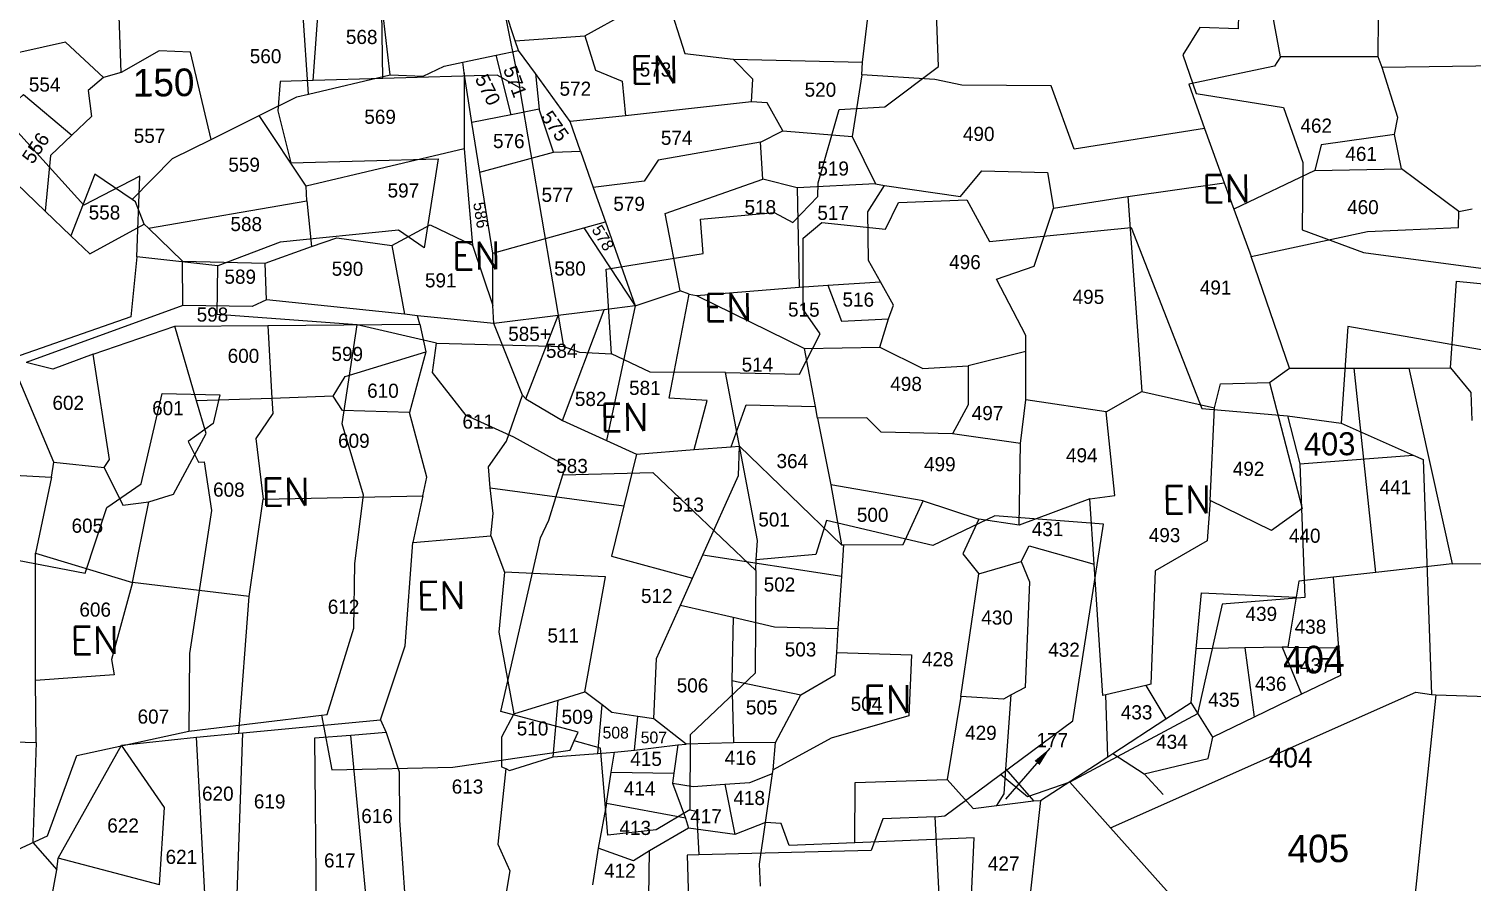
# Model space of a CAD drawing. Header units: metres. Extents: x 260803 to 262562, y 2162660 to 2165029.
# Drawn here: x 261456 to 261923.9, y 2162998 to 2163274.8 of the extents above; entities that cross this region are included whole.
import ezdxf

# ---------------------------------------------------------------- set-up
doc = ezdxf.new("R2010")
doc.units = ezdxf.units.M
for name, color, linetype in [('POLY_PARCEL', 6, 'Continuous'), ('POLY_WATER', 4, 'Continuous'), ('SYM_ARROW', 1, 'Continuous'), ('TEXT_MAPIN', 7, 'Continuous'), ('TEXT_MAPOUT', 7, 'Continuous'), ('TEXT_PARCEL', 7, 'Continuous')]:
    doc.layers.add(name, color=color, linetype=linetype)
doc.styles.get("Standard").update_dxf_attribs({"font": 'simplex.shx'})
doc.styles.add('style1', font='', dxfattribs={"height": 1.8})
doc.styles.add('TEXT_MAP', font='', dxfattribs={"height": 1.8})
doc.styles.get('style1').set_extended_font_data('Kruti Dev 050')
doc.styles.get('TEXT_MAP').set_extended_font_data('Kruti Dev 050')
doc.dimstyles.get("Standard").update_dxf_attribs({"dimtxt": 0.18, "dimasz": 0.18, "dimexe": 0.18, "dimexo": 0.0625, "dimgap": 0.09, "dimtad": 0, "dimtih": 1, "dimtoh": 1, "dimdec": 4, "dimzin": 0, "dimdsep": 46, "dimtxsty": 'Standard', "dimcen": 0.09, "dimadec": 0, "dimazin": 0, "dimtfac": 1, "dimtdec": 4, "dimtofl": 0, "dimtmove": 0, "dimatfit": 3, "dimfxl": 1, "dimtolj": 1, "dimtzin": 0, "dimarcsym": 0})

# ---------------------------------------------------------------- blocks, each defined once
blk = doc.blocks.new('TEXTARROW')
blk.add_leader([(0, 0), (8.64, 0)], dimstyle='Standard', override={"dimtxt": 2.5, "dimasz": 2.5, "dimexe": 1.25, "dimexo": 0.625, "dimgap": 0.625, "dimtad": 1, "dimtih": 0, "dimtoh": 0, "dimzin": 8, "dimcen": 2.5, "dimtofl": 1})

msp = doc.modelspace()

# ---------------------------------------------------------------- linework, layer by layer
at = {"layer": 'POLY_PARCEL'}
for points in [[(261644.89, 2163169.47), (261643.17, 2163196.88), (261674.6, 2163201.93), (261673.71, 2163213.13), (261697.61, 2163215.27), (261703.65, 2163212.02), (261711.75, 2163220.45), (261711.86, 2163224.87), (261718.69, 2163248.7), (261733.5, 2163249.5), (261750.83, 2163262.59), (261749.96, 2163285.93), (261743.1, 2163294.5), (261743.15, 2163304.57), (261746.73, 2163309.52)], [(261848.71, 2163303.48), (261848.06, 2163274.81), (261835.62, 2163275.31), (261830.05, 2163266.44), (261834.44, 2163253.87), (261862.66, 2163249.3), (261869.01, 2163231.54), (261868.78, 2163209.65), (261888.69, 2163202.31), (261939.64, 2163195.46), (261942.45, 2163197.69), (261945.67, 2163190.49), (261951.18, 2163192.6), (261986.03, 2163189.19), (262028.32, 2163175.67)], [(261548.18, 2163258.12), (261550.14, 2163285.07), (261518.6, 2163278.98), (261513.11, 2163288.44), (261515.6, 2163296.34)], [(261613.68, 2163271), (261607.02, 2163291.06), (261606.93, 2163293.86)], [(261485.87, 2163260.67), (261485.1, 2163281.96), (261481.64, 2163282.63), (261480.78, 2163287.94)], [(261573.09, 2163259.89), (261570.12, 2163286.03)], [(261649.98, 2163280.18), (261658.33, 2163284.9), (261662.87, 2163284.88), (261668.64, 2163266.87), (261684.34, 2163264.96)], [(261726.27, 2163264.02), (261728.75, 2163284.98)], [(261893.44, 2163265.75), (261893.49, 2163278.71), (261895.42, 2163283.64)], [(261546.62, 2163253.66), (261544.83, 2163280.65)], [(261570.78, 2163258.78), (261570.44, 2163280.52), (261609.9, 2163281.92)], [(261609.9, 2163281.92), (261615.11, 2163255.68)], [(261636.26, 2163272.62), (261649.98, 2163280.18)], [(261861.68, 2163265.78), (261858.72, 2163282.11)], [(261480.2, 2163259.05), (261467.81, 2163270.56), (261437.79, 2163263.81)], [(261613.68, 2163271), (261636.26, 2163272.62)], [(261614.74, 2163267.83), (261613.68, 2163271)], [(261636.26, 2163272.62), (261639.67, 2163261.47), (261648.31, 2163257.87), (261649.43, 2163246.68)], [(261515.07, 2163239), (261508.39, 2163267.33), (261498.23, 2163267.69), (261485.87, 2163260.67)], [(261573.09, 2163259.89), (261583.8, 2163259.52), (261590.66, 2163262.75), (261596.62, 2163264.01)], [(261596.62, 2163264.01), (261607.51, 2163266.3)], [(261597.14, 2163260.57), (261596.62, 2163264.01)], [(261607.51, 2163266.3), (261614.74, 2163267.83)], [(261612.37, 2163246.97), (261607.51, 2163266.3)], [(261620.19, 2163260.35), (261614.74, 2163267.83)], [(261690.19, 2163251.2), (261690.68, 2163258.51), (261684.34, 2163264.96)], [(261684.34, 2163264.96), (261726.27, 2163264.02)], [(261726.01, 2163259.89), (261726.27, 2163264.02)], [(261861.68, 2163265.78), (261859.78, 2163262.77), (261831.97, 2163256.91), (261837.13, 2163242.57)], [(261893.44, 2163265.75), (261861.68, 2163265.78)], [(261894.65, 2163262.28), (261893.44, 2163265.75)], [(261485.87, 2163260.67), (261480.2, 2163259.05)], [(261546.62, 2163253.66), (261573.09, 2163259.89)], [(261615.11, 2163255.68), (261607.75, 2163259.86), (261570.78, 2163258.78)], [(261597.14, 2163260.57), (261597.15, 2163235.91)], [(261599.57, 2163244.44), (261597.14, 2163260.57)], [(261620.19, 2163260.35), (261621.43, 2163248.77)], [(261631.51, 2163244.84), (261620.19, 2163260.35)], [(261726.01, 2163259.89), (261722.93, 2163239.96)], [(261837.13, 2163242.57), (261794.85, 2163235.78), (261787.37, 2163256.35), (261758.44, 2163256.61), (261749.69, 2163258.37), (261726.01, 2163259.89)], [(261952.51, 2163245.04), (261947.81, 2163263.02), (261894.65, 2163262.28)], [(261898.69, 2163240.6), (261899.78, 2163246.13), (261894.65, 2163262.28)], [(261480.2, 2163259.05), (261475.2, 2163254.82), (261476.25, 2163246.39), (261469.87, 2163240.33)], [(261548.18, 2163258.12), (261537.43, 2163257.8), (261536.66, 2163248.28), (261540.87, 2163231.33), (261588.62, 2163232.71), (261584.13, 2163203.86), (261575.79, 2163209.55), (261537.42, 2163205.65), (261517.19, 2163197.94)], [(261570.78, 2163258.78), (261548.18, 2163258.12)], [(261629.41, 2163171.83), (261615.11, 2163255.68)], [(261447.71, 2163247.46), (261454.22, 2163253.51), (261469.87, 2163240.33)], [(261530.63, 2163246.72), (261542.84, 2163252.78), (261546.62, 2163253.66)], [(261690.19, 2163251.2), (261649.43, 2163246.68)], [(261700.35, 2163241.71), (261695.33, 2163250.85), (261690.19, 2163251.2)], [(261515.07, 2163239), (261530.63, 2163246.72)], [(261545.9, 2163223.81), (261530.63, 2163246.72)], [(261612.37, 2163246.97), (261599.57, 2163244.44)], [(261621.43, 2163248.77), (261612.37, 2163246.97)], [(261626.02, 2163234.79), (261621.43, 2163248.77)], [(261649.43, 2163246.68), (261631.51, 2163244.84)], [(261602.16, 2163228.4), (261599.57, 2163244.44)], [(261634.78, 2163235.18), (261631.51, 2163244.84)], [(261693.18, 2163238.07), (261700.35, 2163241.71)], [(261700.35, 2163241.71), (261722.93, 2163239.96)], [(261837.13, 2163242.57), (261843.49, 2163224.89)], [(261898.69, 2163240.6), (261874.88, 2163237.25), (261872.89, 2163228.93)], [(261900.91, 2163229.46), (261898.69, 2163240.6)], [(261469.87, 2163240.33), (261463, 2163233.8), (261461.31, 2163215.67)], [(261489.44, 2163219.45), (261502.59, 2163232.82), (261515.07, 2163239)], [(261597.15, 2163235.91), (261545.9, 2163223.81)], [(261597.15, 2163235.91), (261599.82, 2163204.71)], [(261693.18, 2163238.07), (261660.04, 2163232.25), (261655.47, 2163225.46), (261638.96, 2163223.39)], [(261693.93, 2163226.13), (261693.18, 2163238.07)], [(261722.93, 2163239.96), (261730.39, 2163224.52)], [(261602.16, 2163228.4), (261626.02, 2163234.79)], [(261626.02, 2163234.79), (261634.78, 2163235.18)], [(261634.78, 2163235.18), (261638.96, 2163223.39)], [(261489.44, 2163219.45), (261477.36, 2163227.74), (261469.58, 2163207.72)], [(261606.41, 2163202.08), (261602.16, 2163228.4)], [(261733.4, 2163224.08), (261758.05, 2163220.46), (261764.9, 2163228.76), (261786.19, 2163228.21), (261788.13, 2163216.66)], [(261872.89, 2163228.93), (261846.56, 2163216.39)], [(261872.89, 2163228.93), (261900.91, 2163229.46)], [(261919.57, 2163215.63), (261900.91, 2163229.46)], [(261546.04, 2163219.1), (261545.9, 2163223.81)], [(261638.96, 2163223.39), (261642.92, 2163212.2)], [(261667.07, 2163189.89), (261662.21, 2163214.99), (261693.93, 2163226.13)], [(261705.05, 2163223.27), (261693.93, 2163226.13)], [(261730.39, 2163224.52), (261705.05, 2163223.27)], [(261705.05, 2163223.27), (261705.67, 2163191.06)], [(261732.03, 2163192.76), (261728.19, 2163199.67), (261727.94, 2163215.46), (261733.4, 2163224.08)], [(261730.39, 2163224.52), (261733.4, 2163224.08)], [(261812.28, 2163220.46), (261843.49, 2163224.89)], [(261843.49, 2163224.89), (261846.56, 2163216.39)], [(261493.41, 2163211.46), (261490.52, 2163218.71), (261489.44, 2163219.45)], [(261494.76, 2163210.15), (261546.04, 2163219.1)], [(261546.04, 2163219.1), (261547.59, 2163204.19)], [(261681.82, 2163163.4), (261705.79, 2163162.8), (261712.49, 2163175.91), (261707.04, 2163183.82), (261706.95, 2163206.96), (261713.09, 2163212.07), (261733.63, 2163209.84), (261737.95, 2163218.53), (261760.1, 2163219.42), (261767.41, 2163205.83), (261813.3, 2163210.39), (261836.25, 2163151.68), (261863.97, 2163149.35)], [(261788.13, 2163216.66), (261812.28, 2163220.46)], [(261812.28, 2163220.46), (261816.78, 2163157.24)], [(261779.21, 2163170.22), (261779.21, 2163175.42), (261769.64, 2163193.65), (261781.88, 2163197.81), (261788.13, 2163216.66)], [(261846.56, 2163216.39), (261852.25, 2163201.05)], [(261852.25, 2163201.05), (261889.95, 2163209.15), (261919.44, 2163210.44), (261919.57, 2163215.63)], [(261919.57, 2163215.63), (261923.92, 2163216.51)], [(261573.6, 2163204.56), (261586.1, 2163211.24), (261599.82, 2163204.71)], [(261606.41, 2163202.08), (261635.89, 2163210.25)], [(261635.89, 2163210.25), (261642.92, 2163212.2)], [(261635.89, 2163210.25), (261652.55, 2163185)], [(261642.92, 2163212.2), (261652.55, 2163185)], [(261532.55, 2163198.81), (261547.59, 2163204.19)], [(261547.59, 2163204.19), (261555.87, 2163207.01), (261573.6, 2163204.56)], [(261573.6, 2163204.56), (261577.77, 2163182.24)], [(261599.82, 2163204.71), (261606.44, 2163185.12)], [(261517.19, 2163197.94), (261490.99, 2163200.85)], [(261505.83, 2163199.49), (261532.55, 2163198.81)], [(261533.07, 2163186.9), (261532.55, 2163198.81)], [(261606.44, 2163185.12), (261606.41, 2163202.08)], [(261864.6, 2163164.81), (261852.25, 2163201.05)], [(261562.42, 2163178.83), (261516.99, 2163182.18), (261517.19, 2163197.94)], [(261652.55, 2163185), (261667.07, 2163189.89)], [(261670, 2163188.78), (261667.07, 2163189.89)], [(261672.46, 2163188.38), (261705.67, 2163191.06)], [(261705.67, 2163191.06), (261714.96, 2163191.66)], [(261714.96, 2163191.66), (261732.03, 2163192.76)], [(261714.96, 2163191.66), (261719.46, 2163179.97), (261734.65, 2163180.73)], [(261734.65, 2163180.73), (261736.24, 2163185.16), (261732.03, 2163192.76)], [(261916.8, 2163164.88), (261918.74, 2163192.99), (261983.86, 2163186.61), (261984.32, 2163167.91), (262022.82, 2163167.31)], [(261533.07, 2163186.9), (261528.37, 2163184.8), (261505.87, 2163185.12)], [(261577.77, 2163182.24), (261533.07, 2163186.9)], [(261606.71, 2163179.31), (261606.44, 2163185.12)], [(261652.55, 2163185), (261642.51, 2163183.75)], [(261652.55, 2163185), (261643.23, 2163141.35)], [(261671.69, 2163138.35), (261675.91, 2163154.33), (261663.59, 2163155.04), (261670, 2163188.78)], [(261670, 2163188.78), (261672.46, 2163188.38)], [(261672.46, 2163188.38), (261707.41, 2163171.13)], [(261582.01, 2163181.8), (261577.77, 2163182.24)], [(261582.69, 2163179.09), (261582.01, 2163181.8)], [(261606.71, 2163179.31), (261582.01, 2163181.8)], [(261627.54, 2163181.9), (261606.71, 2163179.31)], [(261617.08, 2163154.8), (261627.54, 2163181.9)], [(261642.51, 2163183.75), (261627.54, 2163181.9)], [(261629, 2163147.83), (261642.51, 2163183.75)], [(261731.88, 2163171.64), (261734.65, 2163180.73)], [(261476.86, 2163169.3), (261503.26, 2163178.36)], [(261503.26, 2163178.36), (261533.43, 2163178.64)], [(261510.37, 2163154.22), (261503.26, 2163178.36)], [(261533.43, 2163178.64), (261582.69, 2163179.09)], [(261533.43, 2163178.64), (261534.76, 2163154.96)], [(261550.85, 2163052.22), (261552.7, 2163052.48), (261561.38, 2163080.48), (261561.65, 2163101.4), (261564.48, 2163123.53), (261557.6, 2163146.73), (261562.42, 2163178.83)], [(261588.18, 2163172.89), (261562.42, 2163178.83)], [(261582.69, 2163179.09), (261584.67, 2163170.08)], [(261616.06, 2163156.01), (261606.71, 2163179.31)], [(261979.73, 2163147.2), (261945.19, 2163150.46), (261942.33, 2163168.04), (261883.61, 2163178.29), (261881.43, 2163146.97)], [(261629.09, 2163130.14), (261630.05, 2163133.1), (261613.15, 2163142.42), (261597.7, 2163149.46), (261586.87, 2163163.4), (261588.18, 2163172.89)], [(261588.18, 2163172.89), (261629.41, 2163171.83)], [(261629.41, 2163171.83), (261634.45, 2163169.92), (261644.89, 2163169.47)], [(261707.41, 2163171.13), (261731.88, 2163171.64)], [(261710.96, 2163152.32), (261707.41, 2163171.13)], [(261731.88, 2163171.64), (261745.77, 2163164.69), (261760.51, 2163165.55)], [(261476.86, 2163169.3), (261463.75, 2163164.49), (261455.12, 2163166.57)], [(261480.4, 2163132.51), (261482.17, 2163135.11), (261476.86, 2163169.3)], [(261554.65, 2163155.64), (261558.5, 2163162.12), (261584.67, 2163170.08)], [(261584.67, 2163170.08), (261579.42, 2163150.35)], [(261681.82, 2163163.4), (261657.39, 2163163.47), (261644.89, 2163169.47)], [(261779.21, 2163170.22), (261760.51, 2163165.55)], [(261779.22, 2163154.51), (261779.21, 2163170.22)], [(261464.08, 2163134.31), (261451.14, 2163165.11)], [(261691.75, 2163102.58), (261692.16, 2163108.88), (261681.82, 2163163.4)], [(261760.51, 2163165.55), (261760.46, 2163152.91), (261755.44, 2163143.42)], [(261858.14, 2163160.13), (261864.6, 2163164.81)], [(261864.6, 2163164.81), (261885.66, 2163164.74)], [(261885.66, 2163164.74), (261903.3, 2163164.82)], [(261892.68, 2163098.52), (261885.66, 2163164.74)], [(261903.3, 2163164.82), (261916.8, 2163164.88)], [(261903.3, 2163164.82), (261917.42, 2163101.31)], [(261916.8, 2163164.88), (261923.41, 2163156.92), (261923.8, 2163147.84)], [(261446.52, 2163103.6), (261474.22, 2163098.24), (261481.27, 2163119.62), (261492.37, 2163127.23), (261499.2, 2163156.57), (261517.88, 2163156.15), (261515.77, 2163146.8), (261507.6, 2163140.94), (261510.99, 2163134.32), (261512.84, 2163134.34), (261515.22, 2163118.61), (261508.09, 2163072.18), (261507.87, 2163047.07)], [(261805.26, 2163150.59), (261816.78, 2163157.24)], [(261816.78, 2163157.24), (261840.35, 2163151.89)], [(261858.14, 2163160.13), (261868.78, 2163119.3), (261858.79, 2163112.1), (261838.94, 2163121.81)], [(261840.35, 2163151.89), (261842.33, 2163159.67), (261858.14, 2163160.13)], [(261376.17, 2163151.9), (261372.61, 2163134.3), (261463.34, 2163129.43)], [(261494.92, 2163121.44), (261502.86, 2163123.87), (261513.49, 2163143.62), (261510.37, 2163154.22)], [(261534.76, 2163154.96), (261510.37, 2163154.22)], [(261534.76, 2163154.96), (261535.03, 2163150.11), (261529.59, 2163141.92), (261531.9, 2163122.3)], [(261554.65, 2163155.64), (261534.76, 2163154.96)], [(261579.42, 2163150.35), (261557.69, 2163150.99), (261554.65, 2163155.64)], [(261605.49, 2163125.96), (261604.95, 2163132.79), (261610.8, 2163141.1), (261616.06, 2163156.01)], [(261616.06, 2163156.01), (261617.08, 2163154.8)], [(261617.08, 2163154.8), (261629, 2163147.83)], [(261683.66, 2163139.26), (261688.56, 2163152.87), (261710.96, 2163152.32)], [(261711.66, 2163148.58), (261710.96, 2163152.32)], [(261777.4, 2163140.34), (261779.22, 2163154.51)], [(261805.26, 2163150.59), (261779.22, 2163154.51)], [(261838.94, 2163121.81), (261840.35, 2163151.89)], [(261583.7, 2163123.37), (261585.03, 2163129.42), (261579.42, 2163150.35)], [(261629, 2163147.83), (261643.23, 2163141.35)], [(261755.44, 2163143.42), (261732.3, 2163144.06), (261727.67, 2163148.62), (261711.66, 2163148.58)], [(261711.66, 2163148.58), (261715.95, 2163126.97)], [(261799.96, 2163122.37), (261808.07, 2163123.52), (261805.26, 2163150.59)], [(261863.97, 2163149.35), (261881.43, 2163146.97)], [(261863.97, 2163149.35), (261868.05, 2163133.75)], [(261881.43, 2163146.97), (261904.78, 2163136.55)], [(261777.4, 2163140.34), (261755.44, 2163143.42)], [(261643.23, 2163141.35), (261652.96, 2163136.91)], [(261652.96, 2163136.91), (261671.69, 2163138.35)], [(261671.69, 2163138.35), (261683.66, 2163139.26)], [(261674.46, 2163104.17), (261685.98, 2163129.93), (261686.33, 2163139.47)], [(261683.66, 2163139.26), (261686.33, 2163139.47)], [(261686.33, 2163139.47), (261719.43, 2163107.5)], [(261777.05, 2163113.83), (261777.4, 2163140.34)], [(261463.34, 2163129.43), (261464.08, 2163134.31)], [(261464.08, 2163134.31), (261480.4, 2163132.51)], [(261652.96, 2163136.91), (261648.86, 2163120.16)], [(261868.05, 2163133.75), (261869.65, 2163090.43), (261842.78, 2163088.19), (261834.86, 2163052.61), (261793.45, 2163030.43)], [(261868.05, 2163133.75), (261904.78, 2163136.55)], [(261904.78, 2163136.55), (261908.01, 2163135.1), (261910.72, 2163058.9)], [(261463.34, 2163129.43), (261458.17, 2163104.75)], [(261480.4, 2163132.51), (261486.41, 2163120.37), (261494.92, 2163121.44)], [(261632.8, 2163043.87), (261634.04, 2163046.71), (261609.02, 2163053.44), (261621.81, 2163109.78), (261624.58, 2163115.45), (261629.09, 2163130.14)], [(261629.09, 2163130.14), (261658.26, 2163130.92), (261691.67, 2163099.09)], [(261605.49, 2163125.96), (261648.86, 2163120.16)], [(261605.77, 2163110.37), (261606.45, 2163117.62), (261605.49, 2163125.96)], [(261715.95, 2163126.97), (261719.43, 2163107.5)], [(261745.89, 2163121.76), (261715.95, 2163126.97)], [(261489.6, 2163095.2), (261494.92, 2163121.44)], [(261527.42, 2163090.7), (261531.9, 2163122.3)], [(261531.9, 2163122.3), (261583.7, 2163123.37)], [(261583.7, 2163123.37), (261580.45, 2163108.22)], [(261648.86, 2163120.16), (261644.84, 2163103.74), (261671.08, 2163096.62)], [(261720.16, 2163107.5), (261739.44, 2163107.52), (261745.89, 2163121.76)], [(261745.89, 2163121.76), (261763.97, 2163115.84)], [(261799.96, 2163122.37), (261777.05, 2163113.83)], [(261801.29, 2163101.24), (261799.96, 2163122.37)], [(261838.94, 2163121.81), (261837.99, 2163108.71), (261821.08, 2163099.06), (261819.72, 2163062.24), (261818.12, 2163061.87)], [(261771, 2163033), (261794.36, 2163050.41), (261804.4, 2163114.15), (261769.08, 2163116.92), (261749.04, 2163107.27), (261714.6, 2163115.41), (261711.09, 2163104.36), (261691.75, 2163102.58)], [(261763.97, 2163115.84), (261758.73, 2163104.51), (261763.94, 2163098.04)], [(261777.05, 2163113.83), (261763.97, 2163115.84)], [(261580.45, 2163108.22), (261605.77, 2163110.37)], [(261605.77, 2163110.37), (261610.18, 2163098.63)], [(261569.96, 2163050.7), (261578, 2163074.65), (261580.45, 2163108.22)], [(261719.43, 2163107.5), (261720.16, 2163107.5)], [(261719.5, 2163097.33), (261720.16, 2163107.5)], [(261777.65, 2163102.05), (261780.27, 2163107.12), (261801.29, 2163101.24)], [(261458.12, 2163063.5), (261458.17, 2163104.75)], [(261458.17, 2163104.75), (261489.6, 2163095.2)], [(261671.08, 2163096.62), (261674.46, 2163104.17)], [(261674.46, 2163104.17), (261719.5, 2163097.33)], [(261691.67, 2163099.09), (261691.75, 2163102.58)], [(261763.94, 2163098.04), (261777.65, 2163102.05)], [(261777.65, 2163102.05), (261780.34, 2163095.51), (261779, 2163061.14), (261774.45, 2163058.77)], [(261805.09, 2163058.86), (261804.13, 2163058.64), (261801.29, 2163101.24)], [(261917.42, 2163101.31), (261892.68, 2163098.52)], [(261917.42, 2163101.31), (261928.29, 2163101.39)], [(261610.18, 2163098.63), (261608.31, 2163079.09), (261613.2, 2163052.65)], [(261636.2, 2163059.77), (261642.86, 2163097.09), (261610.18, 2163098.63)], [(261667.19, 2163087.92), (261671.08, 2163096.62)], [(261691.67, 2163099.09), (261691.41, 2163065.87), (261670.35, 2163045.86), (261670.24, 2163021.51)], [(261718.39, 2163080.32), (261719.5, 2163097.33)], [(261758.1, 2163058.27), (261763.94, 2163098.04)], [(261878.88, 2163096.96), (261867.64, 2163095.69), (261866.8, 2163090.49)], [(261892.68, 2163098.52), (261878.88, 2163096.96)], [(261880.59, 2163074.09), (261878.88, 2163096.96)], [(261489.6, 2163095.2), (261482.8, 2163070.31), (261483.65, 2163065.34), (261458.12, 2163063.5)], [(261527.42, 2163090.7), (261489.6, 2163095.2)], [(261834.41, 2163073.7), (261836.09, 2163091.91), (261866.8, 2163090.49)], [(261524.1, 2163046.35), (261527.42, 2163090.7)], [(261658.59, 2163051.07), (261659.42, 2163070.54), (261667.19, 2163087.92)], [(261667.19, 2163087.92), (261684.3, 2163083.95)], [(261866.8, 2163090.49), (261864.15, 2163074.28)], [(261684.3, 2163083.95), (261683.84, 2163063.45)], [(261684.3, 2163083.95), (261697.66, 2163080.85), (261718.39, 2163080.32)], [(261717.89, 2163072.55), (261718.39, 2163080.32)], [(261717.89, 2163072.55), (261742.11, 2163071.81), (261741.28, 2163051.97), (261716.04, 2163044.73), (261697.25, 2163034.53)], [(261706.25, 2163058.84), (261717.41, 2163065.27), (261717.89, 2163072.55)], [(261832.81, 2163056.31), (261834.41, 2163073.7)], [(261850.16, 2163074.01), (261834.41, 2163073.7)], [(261862.29, 2163074.24), (261850.16, 2163074.01)], [(261850.16, 2163074.01), (261853.24, 2163051.57)], [(261864.15, 2163074.28), (261862.29, 2163074.24)], [(261862.29, 2163074.24), (261868.52, 2163058.97)], [(261864.15, 2163074.28), (261880.59, 2163074.09)], [(261880.59, 2163074.09), (261881.2, 2163065.12), (261868.52, 2163058.97)], [(261458.35, 2163043.34), (261458.12, 2163063.5)], [(261683.84, 2163063.45), (261684.42, 2163043.25)], [(261683.84, 2163063.45), (261706.25, 2163058.84)], [(261627.54, 2163057.09), (261636.2, 2163059.77)], [(261641.83, 2163055.54), (261636.2, 2163059.77)], [(261698.03, 2163043.39), (261706.25, 2163058.84)], [(261758.1, 2163058.27), (261753.65, 2163031.36)], [(261774.45, 2163058.77), (261771.94, 2163057.45), (261758.1, 2163058.27)], [(261772.71, 2163034.74), (261774.45, 2163058.77)], [(261818.12, 2163061.87), (261805.09, 2163058.86)], [(261805.72, 2163038.71), (261805.09, 2163058.86)], [(261806.63, 2163015.67), (261905.62, 2163059.67), (261910.72, 2163058.9)], [(261818.12, 2163061.87), (261824.59, 2163050.97)], [(261868.52, 2163058.97), (261853.24, 2163051.57)], [(261912.12, 2163058.85), (261905.25, 2162993.29), (261885.07, 2162927.81)], [(261910.72, 2163058.9), (261912.12, 2163058.85)], [(261912.12, 2163058.85), (262022.89, 2163055.21)], [(261613.2, 2163052.65), (261627.54, 2163057.09)], [(261625.91, 2163038.65), (261627.54, 2163057.09)], [(261640.42, 2163039.81), (261641.83, 2163055.54)], [(261653.38, 2163051.83), (261644.93, 2163053.06), (261641.83, 2163055.54)], [(261824.59, 2163050.97), (261832.81, 2163056.31)], [(261839.79, 2163045.04), (261832.81, 2163056.31)], [(261507.87, 2163047.07), (261550.85, 2163052.22)], [(261525.35, 2163046.47), (261569.96, 2163050.7)], [(261550.85, 2163052.22), (261554.24, 2163034.45), (261593.47, 2163035.35), (261631.5, 2163040.91), (261632.8, 2163043.87)], [(261569.96, 2163050.7), (261571.78, 2163046.57)], [(261613.2, 2163052.65), (261609.17, 2163045.1), (261609.23, 2163035.48), (261610.57, 2163034.86)], [(261652.3, 2163040.88), (261653.38, 2163051.83)], [(261658.59, 2163051.07), (261653.38, 2163051.83)], [(261669.11, 2163042.8), (261658.59, 2163051.07)], [(261807.36, 2163039.78), (261824.59, 2163050.97)], [(261853.24, 2163051.57), (261839.79, 2163045.04)], [(261386.16, 2163034.29), (261429.4, 2163044.18), (261458.35, 2163043.34)], [(261452.43, 2163008.62), (261462.05, 2163013.02), (261471.51, 2163039.17), (261507.87, 2163047.07)], [(261485.96, 2163042.5), (261510.28, 2163045.04)], [(261510.28, 2163045.04), (261524.1, 2163046.35)], [(261513.7, 2162982.1), (261510.28, 2163045.04)], [(261523.43, 2162991.03), (261525.35, 2163046.47)], [(261524.1, 2163046.35), (261525.35, 2163046.47)], [(261560.33, 2163045.65), (261548.61, 2163044.71), (261549.13, 2162989.18)], [(261571.78, 2163046.57), (261560.33, 2163045.65)], [(261568.9, 2162955.17), (261560.33, 2163045.65)], [(261571.78, 2163046.57), (261576.07, 2163033.88), (261576.17, 2163018.17), (261580.5, 2162955.85)], [(261817.52, 2163033.15), (261838.31, 2163038.14), (261839.79, 2163045.04)], [(261458.35, 2163043.34), (261457.32, 2163010.89), (261465.07, 2163002.02)], [(261465.53, 2163005.83), (261485.96, 2163042.5)], [(261498.33, 2162997.21), (261500, 2163022.31), (261485.96, 2163042.5)], [(261625.91, 2163038.65), (261640.42, 2163039.81)], [(261670.24, 2163021.51), (261659.35, 2163015), (261643.63, 2163013.24), (261641.24, 2163041.46), (261632.8, 2163043.87)], [(261640.42, 2163039.81), (261645.8, 2163040.25)], [(261644.78, 2163033.73), (261645.8, 2163040.25)], [(261645.8, 2163040.25), (261652.3, 2163040.88)], [(261652.3, 2163040.88), (261666.41, 2163042.55)], [(261666.41, 2163042.55), (261665.02, 2163033.36)], [(261666.41, 2163042.55), (261669.11, 2163042.8)], [(261684.42, 2163043.25), (261669.11, 2163042.8)], [(261698.03, 2163043.39), (261684.42, 2163043.25)], [(261697.25, 2163034.53), (261698.03, 2163043.39)], [(261805.72, 2163038.71), (261807.36, 2163039.78)], [(261807.36, 2163039.78), (261817.52, 2163033.15)], [(261610.57, 2163034.86), (261608.04, 2163010.35), (261611.9, 2163001.69), (261601.85, 2162942.25)], [(261610.57, 2163034.86), (261611.83, 2163034.28), (261625.91, 2163038.65)], [(261769.8, 2163022.93), (261772.13, 2163026.72), (261772.71, 2163034.74)], [(261772.71, 2163034.74), (261781.68, 2163024.42)], [(261783.94, 2163024.51), (261805.72, 2163038.71)], [(261643.29, 2163023.52), (261644.78, 2163033.73)], [(261644.78, 2163033.73), (261665.02, 2163033.36)], [(261665.02, 2163033.36), (261664.61, 2163030.11)], [(261664.61, 2163030.11), (261671.33, 2163029.12), (261681.58, 2163029.8)], [(261664.61, 2163030.11), (261668.86, 2163018.8)], [(261681.58, 2163029.8), (261689.72, 2163030.34), (261697.08, 2163033.32)], [(261694.79, 2163017.41), (261697.08, 2163033.32)], [(261697.08, 2163033.32), (261697.25, 2163034.53)], [(261723.7, 2163010.78), (261723.86, 2163030.37), (261753.65, 2163031.36)], [(261749.82, 2163019.21), (261752.97, 2163019.56), (261771, 2163033)], [(261753.65, 2163031.36), (261762.14, 2163021.91), (261769.8, 2163022.93)], [(261793.45, 2163030.43), (261779.67, 2163025.77), (261771, 2163033)], [(261806.63, 2163015.67), (261793.45, 2163030.43)], [(261817.52, 2163033.15), (261823.69, 2163026.47)], [(261681.58, 2163029.8), (261684.82, 2163013.54)], [(261643.29, 2163023.52), (261640.53, 2163009.08)], [(261668.86, 2163018.8), (261643.29, 2163023.52)], [(261670.24, 2163021.51), (261672.46, 2163021.04), (261673.22, 2163006.89)], [(261769.8, 2163022.93), (261781.68, 2163024.42)], [(261783.94, 2163024.51), (261780.74, 2162995.17)], [(261781.68, 2163024.42), (261783.94, 2163024.51)], [(261668.86, 2163018.8), (261669.79, 2163015.59)], [(261749.82, 2163019.21), (261732.82, 2163018.55), (261729.07, 2163008.34), (261673.22, 2163006.89)], [(261694.79, 2163017.41), (261684.82, 2163013.54)], [(261693.21, 2162996.7), (261692.88, 2163003.88), (261694.79, 2163017.41)], [(261723.7, 2163010.78), (261702.46, 2163009.94), (261699.9, 2163017.05), (261694.79, 2163017.41)], [(261734.39, 2162962.16), (261751.23, 2162991.81), (261749.82, 2163019.21)], [(261669.79, 2163015.59), (261657.2, 2163008.16)], [(261684.82, 2163013.54), (261669.79, 2163015.59)], [(261761.57, 2162993.63), (261762.41, 2163012.43), (261723.7, 2163010.78)], [(261857.43, 2162958.77), (261806.63, 2163015.67)], [(261640.53, 2163009.08), (261638.72, 2162997.2)], [(261657.2, 2163008.16), (261651.98, 2163004.92), (261640.53, 2163009.08)], [(261656.93, 2162993.33), (261657.2, 2163008.16)], [(261673.22, 2163006.89), (261669.42, 2163006.8), (261670.77, 2162959.14)], [(261463.08, 2162991.41), (261465.07, 2163002.02)], [(261465.07, 2163002.02), (261465.53, 2163005.83)], [(261498.33, 2162997.21), (261465.53, 2163005.83)]]:
    msp.add_lwpolyline(points, dxfattribs=at)
at = {"layer": 'POLY_WATER'}
for points in [[(261490.99, 2163200.85), (261491.93, 2163227.08), (261473.85, 2163217.68), (261440, 2163254.94), (261440.76, 2163284.39)], [(261448.81, 2163227.69), (261461.31, 2163215.67)], [(261461.31, 2163215.67), (261469.58, 2163207.72)], [(261469.58, 2163207.72), (261475.74, 2163201.81), (261493.41, 2163211.46)], [(261493.41, 2163211.46), (261494.76, 2163210.15)], [(261494.76, 2163210.15), (261505.83, 2163199.49)], [(261490.99, 2163200.85), (261489.03, 2163181.46), (261444.05, 2163165.8), (261440.19, 2163159.77), (261440.03, 2163159.98)], [(261505.87, 2163185.12), (261505.83, 2163199.49)], [(261505.87, 2163185.12), (261455.12, 2163166.57)]]:
    msp.add_lwpolyline(points, dxfattribs=at)

# ---------------------------------------------------------------- block references
at = {"layer": 'SYM_ARROW', "xscale": 2.548356263210638, "yscale": 2.548356263210638, "zscale": 2.548356263210638, "rotation": 228.8854791760785}
msp.add_blockref('TEXTARROW', (261787.01, 2163041.52), dxfattribs=at)

# ---------------------------------------------------------------- texts
at = {"layer": 'TEXT_MAPIN'}
for p in [(261650.84, 2163257.03), (261836.27, 2163218.5), (261593.12, 2163196.72), (261674.73, 2163179.95), (261641.18, 2163144.32), (261531.34, 2163120.11), (261823.48, 2163117.6), (261581.76, 2163086.5), (261469.42, 2163071.97), (261726.44, 2163052.81)]:
    msp.add_text('EN ', height=8.957, rotation=0.6097, dxfattribs=at).set_placement(p)
at = {"layer": 'TEXT_MAPOUT', "style": 'TEXT_MAP'}
msp.add_text('404', height=6.371, rotation=359.7454, dxfattribs=at).set_placement((261857.89, 2163035.31))
at = {"layer": 'TEXT_PARCEL'}
for s, height, rotation, style, p in [('568', 4.587, 359.7454, 'style1', (261558.75, 2163269.95)), ('560', 4.587, 359.7454, 'style1', (261527.59, 2163263.7)), ('573', 4.587, 359.7454, 'style1', (261653.98, 2163259.4)), ('150', 8.957, 0.6097, 'TEXT_MAP', (261489.71, 2163252.84)), ('570', 4.587, 296.3185, 'style1', (261600.45, 2163258.67)), ('571', 4.587, 290.7899, 'style1', (261609.65, 2163261.73)), ('554', 4.587, 359.7454, 'style1', (261455.97, 2163254.5)), ('572', 4.587, 359.7454, 'style1', (261628.01, 2163253.16)), ('520', 4.587, 359.7454, 'style1', (261707.46, 2163252.85)), ('569', 4.587, 359.7454, 'style1', (261564.72, 2163244.06)), ('575', 4.587, 305.293, 'style1', (261621.71, 2163246.19)), ('462', 4.587, 359.7454, 'style1', (261868.18, 2163241.18)), ('556', 4.587, 56.0459, 'style1', (261457.24, 2163230.69)), ('557', 4.587, 359.7454, 'style1', (261489.98, 2163237.87)), ('576', 4.587, 359.7454, 'style1', (261606.44, 2163236.17)), ('574', 4.587, 359.7454, 'style1', (261660.85, 2163237.22)), ('490', 4.587, 359.7454, 'style1', (261758.78, 2163238.5)), ('461', 4.587, 359.7454, 'style1', (261882.75, 2163232.02)), ('559', 4.587, 359.7454, 'style1', (261520.64, 2163228.52)), ('519', 4.587, 359.7454, 'style1', (261711.58, 2163227.28)), ('597', 4.587, 359.7454, 'style1', (261572.26, 2163220.15)), ('577', 4.587, 359.7454, 'style1', (261622.17, 2163218.73)), ('558', 4.587, 359.7454, 'style1', (261475.36, 2163213.02)), ('586', 3.823, 279.2045, 'style1', (261599.97, 2163218.34)), ('579', 4.587, 359.7454, 'style1', (261645.44, 2163215.83)), ('518', 4.587, 359.7454, 'style1', (261687.97, 2163214.73)), ('517', 4.587, 359.7454, 'style1', (261711.59, 2163212.86)), ('460', 4.587, 359.7454, 'style1', (261883.32, 2163214.75)), ('588', 4.587, 359.7454, 'style1', (261521.33, 2163209.25)), ('578', 3.823, 300.7179, 'style1', (261638.3, 2163209.74)), ('590', 4.587, 359.7454, 'style1', (261554.14, 2163194.76)), ('580', 4.587, 359.7454, 'style1', (261626.27, 2163194.83)), ('496', 4.587, 359.7454, 'style1', (261754.31, 2163196.93)), ('589', 4.587, 359.7454, 'style1', (261519.38, 2163192.18)), ('591', 4.587, 359.7454, 'style1', (261584.38, 2163190.99)), ('516', 4.587, 359.7454, 'style1', (261719.73, 2163184.75)), ('495', 4.587, 359.7454, 'style1', (261794.34, 2163185.65)), ('491', 4.587, 359.7454, 'style1', (261835.57, 2163188.65)), ('598', 4.587, 359.7454, 'style1', (261510.37, 2163179.89)), ('515', 4.587, 359.7454, 'style1', (261702.09, 2163181.5)), ('585+', 4.587, 359.7454, 'style1', (261611.36, 2163173.65)), ('600', 4.587, 359.7454, 'style1', (261520.42, 2163166.51)), ('599', 4.587, 359.7454, 'style1', (261554.06, 2163167.12)), ('584', 4.587, 359.7454, 'style1', (261623.6, 2163168.13)), ('514', 4.587, 359.7454, 'style1', (261687.04, 2163163.65)), ('498', 4.587, 359.7454, 'style1', (261735.23, 2163157.4)), ('610', 4.587, 359.7454, 'style1', (261565.64, 2163155.19)), ('582', 4.587, 359.7454, 'style1', (261632.98, 2163152.52)), ('581', 4.587, 359.7454, 'style1', (261650.55, 2163156.1)), ('602', 4.587, 359.7454, 'style1', (261463.62, 2163151.25)), ('601', 4.587, 359.7454, 'style1', (261495.95, 2163149.54)), ('497', 4.587, 359.7454, 'style1', (261761.63, 2163147.93)), ('611', 4.587, 359.7454, 'style1', (261596.53, 2163145.17)), ('609', 4.587, 359.7454, 'style1', (261556.21, 2163138.97)), ('403', 7.464, 0.6097, 'TEXT_MAP', (261869.39, 2163136.38)), ('494', 4.587, 359.7454, 'style1', (261792.19, 2163134.24)), ('583', 4.587, 359.7454, 'style1', (261626.94, 2163130.79)), ('364', 4.587, 359.7454, 'style1', (261698.35, 2163132.36)), ('499', 4.587, 359.7454, 'style1', (261746.17, 2163131.36)), ('492', 4.587, 359.7454, 'style1', (261846.26, 2163129.87)), ('441', 4.587, 359.7454, 'style1', (261893.84, 2163123.88)), ('608', 4.587, 359.7454, 'style1', (261515.69, 2163123.1)), ('513', 4.587, 359.7454, 'style1', (261664.56, 2163118.24)), ('500', 4.587, 359.7454, 'style1', (261724.39, 2163114.93)), ('605', 4.587, 359.7454, 'style1', (261469.81, 2163111.4)), ('501', 4.587, 359.7454, 'style1', (261692.45, 2163113.4)), ('431', 4.587, 359.7454, 'style1', (261781.09, 2163110.32)), ('493', 4.587, 359.7454, 'style1', (261819.02, 2163108.35)), ('440', 4.587, 359.7454, 'style1', (261864.46, 2163108.17)), ('502', 4.587, 359.7454, 'style1', (261694.19, 2163092.33)), ('512', 4.587, 359.7454, 'style1', (261654.41, 2163088.61)), ('606', 4.587, 359.7454, 'style1', (261472.36, 2163084.19)), ('612', 4.587, 359.7454, 'style1', (261552.88, 2163085.11)), ('430', 4.587, 359.7454, 'style1', (261764.73, 2163081.61)), ('439', 4.587, 359.7454, 'style1', (261850.39, 2163082.8)), ('438', 4.587, 359.7454, 'style1', (261866.32, 2163078.64)), ('511', 4.587, 359.7454, 'style1', (261624.09, 2163075.79)), ('503', 4.587, 359.7454, 'style1', (261701.02, 2163071.28)), ('428', 4.587, 359.7454, 'style1', (261745.51, 2163068.08)), ('432', 4.587, 359.7454, 'style1', (261786.43, 2163071.18)), ('404', 8.957, 0.6097, 'TEXT_MAP', (261862.57, 2163065.66)), ('437', 4.587, 359.7454, 'style1', (261868.05, 2163066.16)), ('506', 4.587, 359.7454, 'style1', (261665.99, 2163059.61)), ('436', 4.587, 359.7454, 'style1', (261853.43, 2163060.15)), ('504', 4.587, 359.7454, 'style1', (261722.38, 2163053.59)), ('435', 4.587, 359.7454, 'style1', (261838.27, 2163054.97)), ('607', 4.587, 359.7454, 'style1', (261491.21, 2163049.48)), ('509', 4.587, 359.7454, 'style1', (261628.66, 2163049.42)), ('505', 4.587, 359.7454, 'style1', (261688.41, 2163052.46)), ('433', 4.587, 359.7454, 'style1', (261809.96, 2163050.87)), ('510', 4.587, 359.7454, 'style1', (261614.13, 2163045.64)), ('429', 4.587, 359.7454, 'style1', (261759.49, 2163044.23)), ('508', 3.823, 359.7454, 'style1', (261641.95, 2163044.66)), ('507', 3.823, 359.7454, 'style1', (261654.32, 2163043.09)), ('177', 4.587, 359.7454, 'style1', (261782.62, 2163041.83)), ('434', 4.587, 359.7454, 'style1', (261821.42, 2163041.31)), ('415', 4.587, 359.7454, 'style1', (261650.94, 2163035.78)), ('416', 4.587, 359.7454, 'style1', (261681.54, 2163036.12)), ('613', 4.587, 359.7454, 'style1', (261593.05, 2163026.78)), ('414', 4.587, 359.7454, 'style1', (261648.85, 2163026.17)), ('620', 4.587, 359.7454, 'style1', (261512.11, 2163024.49)), ('619', 4.587, 359.7454, 'style1', (261528.91, 2163021.96)), ('418', 4.587, 359.7454, 'style1', (261684.38, 2163023.1)), ('616', 4.587, 359.7454, 'style1', (261563.72, 2163017.22)), ('417', 4.587, 359.7454, 'style1', (261670.36, 2163017.17)), ('622', 4.587, 359.7454, 'style1', (261481.39, 2163014.16)), ('413', 4.587, 359.7454, 'style1', (261647.42, 2163013.38)), ('405', 8.957, 0.6097, 'TEXT_MAP', (261864.05, 2163004.37)), ('621', 4.587, 359.7454, 'style1', (261500.29, 2163003.97)), ('617', 4.587, 359.7454, 'style1', (261551.65, 2163002.82)), ('412', 4.587, 359.7454, 'style1', (261642.46, 2162999.49)), ('427', 4.587, 359.7454, 'style1', (261766.86, 2163001.83))]:
    msp.add_text(s, height=height, rotation=rotation, dxfattribs=dict(at, style=style)).set_placement(p)

doc.saveas('drawing.dxf')
